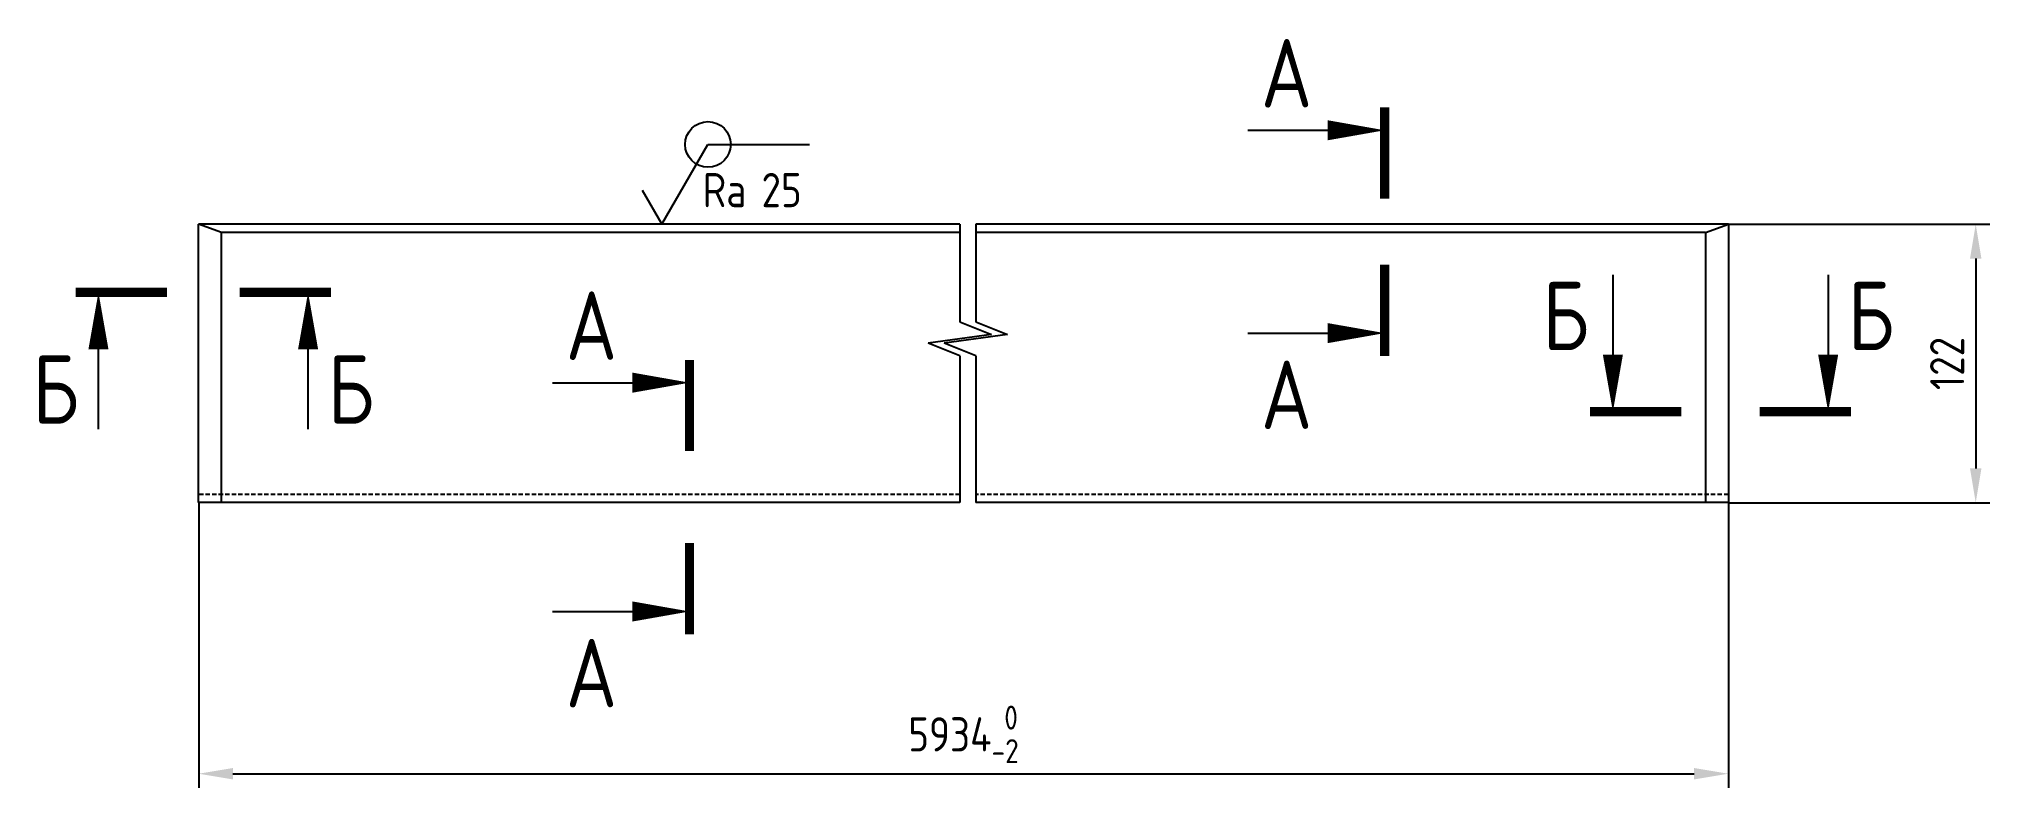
# Model space of a CAD drawing. Header units: millimetres. Extents: x 5380 to 6234, y 688 to 2232.
# Drawn here: x 5380 to 6234, y 1904 to 2232 of the extents above; entities outside this region: 3.
import ezdxf
from ezdxf.enums import TextEntityAlignment as Align

# ---------------------------------------------------------------- set-up
doc = ezdxf.new("R2010")
doc.units = ezdxf.units.MM
doc.header["$LTSCALE"] = 0.3
doc.linetypes.add('HIDDEN', pattern=[9.525, 6.35, -3.175])
for name, color, linetype in [('Bord', 1, 'Continuous'), ('Cont', 6, 'Continuous'), ('Dim', 7, 'Continuous'), ('Hide', 2, 'HIDDEN'), ('Text', 3, 'Continuous'), ('Textb', 6, 'Continuous')]:
    doc.layers.add(name, color=color, linetype=linetype)
doc.styles.add('Style1', font='romans.shx', dxfattribs={"width": 0.8})
doc.dimstyles.new('Lin5', dxfattribs={"dimscale": 5, "dimtxt": 3, "dimasz": 3, "dimexe": 1.25, "dimexo": 0, "dimgap": 1, "dimtad": 1, "dimdec": 3, "dimtxsty": 'Style1', "dimcen": 2.5, "dimclrt": 3, "dimadec": 0, "dimazin": 0, "dimtfac": 1, "dimtdec": 3, "dimtmove": 0, "dimatfit": 3, "dimldrblk": 'DOT', "dimfxl": 1, "dimarcsym": 0})

# ---------------------------------------------------------------- blocks, each defined once
blk = doc.blocks.new('*D21')
at = {"layer": 'Defpoints', "color": 0, "transparency": 16777216}
for p in [(5449.54, 2028.64), (6119.81, 2028.64), (6119.81, 1909.84)]:
    blk.add_point(p, dxfattribs=at)
at = {"layer": 'Dim', "color": 0, "lineweight": -2, "transparency": 16777216}
for p, q in [((5449.54, 2028.64), (5449.54, 1903.59)), ((6119.81, 2028.64), (6119.81, 1903.59)), ((5464.54, 1909.84), (6104.81, 1909.84))]:
    blk.add_line(p, q, dxfattribs=at)
at = {"layer": 'Dim', "color": 0, "transparency": 16777216}
for points in [[(5464.54, 1912.34), (5464.54, 1907.34), (5449.54, 1909.84)], [(6104.81, 1912.34), (6104.81, 1907.34), (6119.81, 1909.84)]]:
    blk.add_solid(points, dxfattribs=at)
at = {"layer": 'Dim', "color": 3, "transparency": 16777216, "insert": (5784.67, 1927.09), "char_height": 15, "attachment_point": 5, "style": 'Style1'}
blk.add_mtext('\\A1;5934{\\H0.7x;\\S 0^ -2;}', dxfattribs=at)
blk = doc.blocks.new('_Dot')
at = {"color": 0, "linetype": 'ByBlock', "lineweight": -2}
blk.add_line((-0.5, 0), (-1, 0), dxfattribs=at)
at = {"color": 0, "linetype": 'ByBlock', "const_width": 0.5}
blk.add_lwpolyline([(-0.25, 0, 1), (0.25, 0, 1)], format="xyb", close=True, dxfattribs=at)
blk = doc.blocks.new('*D22')
at = {"layer": 'Defpoints', "color": 0, "transparency": 16777216}
for p in [(6119.81, 2150.64), (6119.81, 2028.64), (6228.2, 2028.64)]:
    blk.add_point(p, dxfattribs=at)
at = {"layer": 'Dim', "color": 0, "lineweight": -2, "transparency": 16777216}
for p, q in [((6119.81, 2150.64), (6234.45, 2150.64)), ((6228.2, 2135.64), (6228.2, 2043.64)), ((6119.81, 2028.64), (6234.45, 2028.64))]:
    blk.add_line(p, q, dxfattribs=at)
at = {"layer": 'Dim', "color": 0, "transparency": 16777216}
for points in [[(6225.7, 2135.64), (6230.7, 2135.64), (6228.2, 2150.64)], [(6225.7, 2043.64), (6230.7, 2043.64), (6228.2, 2028.64)]]:
    blk.add_solid(points, dxfattribs=at)
at = {"layer": 'Dim', "color": 3, "transparency": 16777216, "insert": (6215.7, 2089.64), "char_height": 15, "attachment_point": 5, "rotation": 90, "style": 'Style1'}
blk.add_mtext('122', dxfattribs=at)
blk = doc.blocks.new('razrez03')
at = {"layer": 'Text', "const_width": 0.8}
blk.add_lwpolyline([(0, 2), (0, -6)], dxfattribs=at)
at = {"layer": 'Text'}
blk.add_lwpolyline([(0, 0, 0, 1.76, 0), (5, 0, 1.76, 1.76, 0)], format="xyseb", dxfattribs=at)
blk.add_lwpolyline([(12, 0), (5, 0)], dxfattribs=at)
at = {"layer": 'Textb', "style": 'Style1', "width": 0.8}
blk.add_attdef('A', (6.5, 2), '', height=6, dxfattribs=at)
blk = doc.blocks.new('razrez04')
at = {"layer": 'Text', "const_width": 0.8}
blk.add_lwpolyline([(0, 6), (0, -2)], dxfattribs=at)
at = {"layer": 'Text'}
blk.add_lwpolyline([(0, 0, 0, 1.76, 0), (5, 0, 1.76, 1.76, 0)], format="xyseb", dxfattribs=at)
blk.add_lwpolyline([(12, 0), (5, 0)], dxfattribs=at)
at = {"layer": 'Textb', "style": 'Style1', "width": 0.8}
blk.add_attdef('A', (6.5, -8.4), '', height=6, dxfattribs=at)
blk = doc.blocks.new('A$C6CF913E7')
at = {"layer": 'Text'}
blk.add_circle((0, 0), 2, dxfattribs=at)
blk = doc.blocks.new('sherISO_07')
at = {"layer": 'Text'}
blk.add_line((4.04, 7), (12.93, 7), dxfattribs=at)
blk.add_lwpolyline([(-1.73, 3), (0, 0), (4.04, 7)], dxfattribs=at)
blk.add_blockref('A$C6CF913E7', (4.04, 7))
at = {"layer": 'Text', "style": 'Style1', "width": 0.8}
blk.add_text('Ra', height=3, dxfattribs=at).set_placement((3.58, 1.5))
blk.add_attdef('25', (8.73, 1.5), '', height=3, dxfattribs=at)
blk = doc.blocks.new('RAZREZ05')
at = {"layer": 'Text', "const_width": 0.8}
blk.add_lwpolyline([(-2, 0), (6, 0)], dxfattribs=at)
at = {"layer": 'Text'}
blk.add_lwpolyline([(0, 0, 0, 1.76, 0), (0, -5, 1.76, 1.76, 0)], format="xyseb", dxfattribs=at)
blk.add_lwpolyline([(0, -12), (0, -5)], dxfattribs=at)
at = {"layer": 'Textb', "style": 'Style1', "width": 0.8}
blk.add_attdef('А', text='', height=6, dxfattribs=at).set_placement((-1.7, -11.5, 39), align=Align.RIGHT)
blk = doc.blocks.new('razrez06')
at = {"layer": 'Text', "const_width": 0.8}
blk.add_lwpolyline([(2, 0), (-6, 0)], dxfattribs=at)
at = {"layer": 'Text'}
blk.add_lwpolyline([(0, 0, 0, 1.76, 0), (0, -5, 1.76, 1.76, 0)], format="xyseb", dxfattribs=at)
blk.add_lwpolyline([(0, -12), (0, -5)], dxfattribs=at)
at = {"layer": 'Textb', "style": 'Style1', "width": 0.8}
blk.add_attdef('А', (1.7, -11.5), '', height=6, dxfattribs=at)
blk = doc.blocks.new('razrez07')
at = {"layer": 'Text'}
blk.add_lwpolyline([(0, 12), (0, 5)], dxfattribs=at)
blk.add_lwpolyline([(0, 0, 0, 1.76, 0), (0, 5, 1.76, 1.76, 0)], format="xyseb", dxfattribs=at)
at = {"layer": 'Text', "const_width": 0.8}
blk.add_lwpolyline([(-2, 0), (6, 0)], dxfattribs=at)
at = {"layer": 'Textb', "style": 'Style1', "width": 0.8}
blk.add_attdef('А', (-5.59, 5.4), '', height=6, dxfattribs=at)
blk = doc.blocks.new('razrez08')
at = {"layer": 'Text'}
blk.add_lwpolyline([(0, 12), (0, 5)], dxfattribs=at)
blk.add_lwpolyline([(0, 0, 0, 1.76, 0), (0, 5, 1.76, 1.76, 0)], format="xyseb", dxfattribs=at)
at = {"layer": 'Text', "const_width": 0.8}
blk.add_lwpolyline([(2, 0), (-6, 0)], dxfattribs=at)
at = {"layer": 'Textb', "style": 'Style1', "width": 0.8}
blk.add_attdef('А', (1.7, 5.4), '', height=6, dxfattribs=at)
blk = doc.blocks.new('ZNAK30')
at = {"layer": 'Bord'}
for p, q in [((0, 0), (1.12, 2.78)), ((1.12, 2.78), (1.88, -2.78)), ((3, 0), (1.88, -2.78))]:
    blk.add_line(p, q, dxfattribs=at)

msp = doc.modelspace()

# ---------------------------------------------------------------- linework, layer by layer
at = {"layer": 'Bord'}
for p, q in [((5783.10151, 2150.64062), (5783.10151, 2107.95586)), ((5790.10151, 2150.64062), (5790.10151, 2107.95586)), ((5783.10151, 2092.95586), (5783.10151, 2028.64062)), ((5790.10151, 2092.95586), (5790.10151, 2028.64062))]:
    msp.add_line(p, q, dxfattribs=at)
at = {"layer": 'Cont'}
for p, q in [((5449.53631, 2028.64062), (5449.53631, 2150.64062)), ((5783.10151, 2150.64062), (5449.53631, 2150.64062)), ((5459.53631, 2147.00092), (5449.53631, 2150.64062)), ((5783.10151, 2147.00092), (5459.53631, 2147.00092)), ((5459.53631, 2028.64062), (5459.53631, 2147.00092)), ((6119.81014, 2150.64062), (5790.10151, 2150.64062)), ((6109.81014, 2147.00092), (5790.10151, 2147.00092)), ((6109.81014, 2147.00092), (6119.81014, 2150.64062)), ((6109.81014, 2147.00092), (6109.81014, 2028.64062)), ((6119.81014, 2150.64062), (6119.81014, 2028.64062)), ((5783.10151, 2028.64062), (5449.53631, 2028.64062)), ((6119.81014, 2028.64062), (5790.10151, 2028.64062)), ((6158.49385, 708.91973), (6135.49385, 728.21902)), ((6135.49385, 728.21902), (6135.49385, 708.91973)), ((6158.49385, 708.91973), (6135.49385, 708.91973))]:
    msp.add_line(p, q, dxfattribs=at)
at = {"layer": 'Hide'}
for p, q in [((5783.10151, 2032.28032), (5449.53631, 2032.28032)), ((6119.81014, 2032.28032), (5790.10151, 2032.28032))]:
    msp.add_line(p, q, dxfattribs=at)

# ---------------------------------------------------------------- block references
at = {"layer": 'Bord', "xscale": 5, "yscale": 5, "zscale": 5, "rotation": 270}
for p in [(5783.10151, 2107.95586), (5790.10151, 2107.95586)]:
    msp.add_blockref('ZNAK30', p, dxfattribs=at)
at = {"layer": 'Dim'}
ref = msp.add_blockref('razrez03', (5969.20962, 2191.84836), dxfattribs=dict(at, xscale=-5, yscale=5, zscale=5))
ref.add_attrib('A', 'А', (5914.99533, 2201.84836), dxfattribs={"layer": 'Textb', "height": 30, "style": 'Style1', "width": 0.8})
at = {"layer": 'Dim', "xscale": 5, "yscale": 5, "zscale": 5}
for name, p, values in [('sherISO_07', (5652.48885, 2150.64062), {'25': '25'}), ('RAZREZ05', (5405.62535, 2120.80597), {'А': 'Б'}), ('razrez06', (5497.48321, 2120.80597), {'А': 'Б'}), ('razrez08', (6163.54375, 2068.54475), {'А': 'Б'})]:
    msp.add_blockref(name, p, dxfattribs=at).add_auto_attribs(values)
at = {"layer": 'Dim'}
ref = msp.add_blockref('razrez04', (5969.20962, 2102.95032), dxfattribs=dict(at, xscale=-5, yscale=5, zscale=5))
ref.add_attrib('A', 'А', (5914.99533, 2060.95032), dxfattribs={"layer": 'Textb', "height": 30, "style": 'Style1', "width": 0.8})
ref = msp.add_blockref('razrez03', (5664.62656, 2081.2319), dxfattribs=dict(at, xscale=-5, yscale=5, zscale=5))
ref.add_attrib('A', 'А', (5610.41227, 2091.2319), dxfattribs={"layer": 'Textb', "height": 30, "style": 'Style1', "width": 0.8})
ref = msp.add_blockref('razrez07', (6069.2118, 2068.54475), dxfattribs=dict(at, xscale=5, yscale=5, zscale=5))
ref.add_attrib('А', 'Б', (6038.31293, 2095.54475), dxfattribs={"layer": 'Textb', "height": 30, "style": 'Style1', "width": 0.8})
ref = msp.add_blockref('razrez04', (5664.62656, 1980.95032), dxfattribs=dict(at, xscale=-5, yscale=5, zscale=5))
ref.add_attrib('A', 'А', (5610.41227, 1938.95032), dxfattribs={"layer": 'Textb', "height": 30, "style": 'Style1', "width": 0.8})

# ---------------------------------------------------------------- dimensions: what is measured, and where the dimension line sits
dim = msp.add_linear_dim(base=(6228.19909, 2028.64062), p1=(6119.81014, 2150.64062), p2=(6119.81014, 2028.64062), angle=90, dimstyle='Lin5', dxfattribs=at)
dim.commit()
dim.dimension.update_dxf_attribs({"geometry": '*D22', "text_midpoint": (6215.69909, 2089.64062)})
dim = msp.add_linear_dim(base=(6119.81014, 1909.8405), p1=(5449.53631, 2028.64062), p2=(6119.81014, 2028.64062), text='\\A1;5934{\\H0.7x;\\S 0^ -2;}', dimstyle='Lin5', dxfattribs=at)
dim.commit()
dim.dimension.update_dxf_attribs({"geometry": '*D21', "text_midpoint": (5784.67322, 1927.0905)})

doc.saveas('drawing.dxf')
